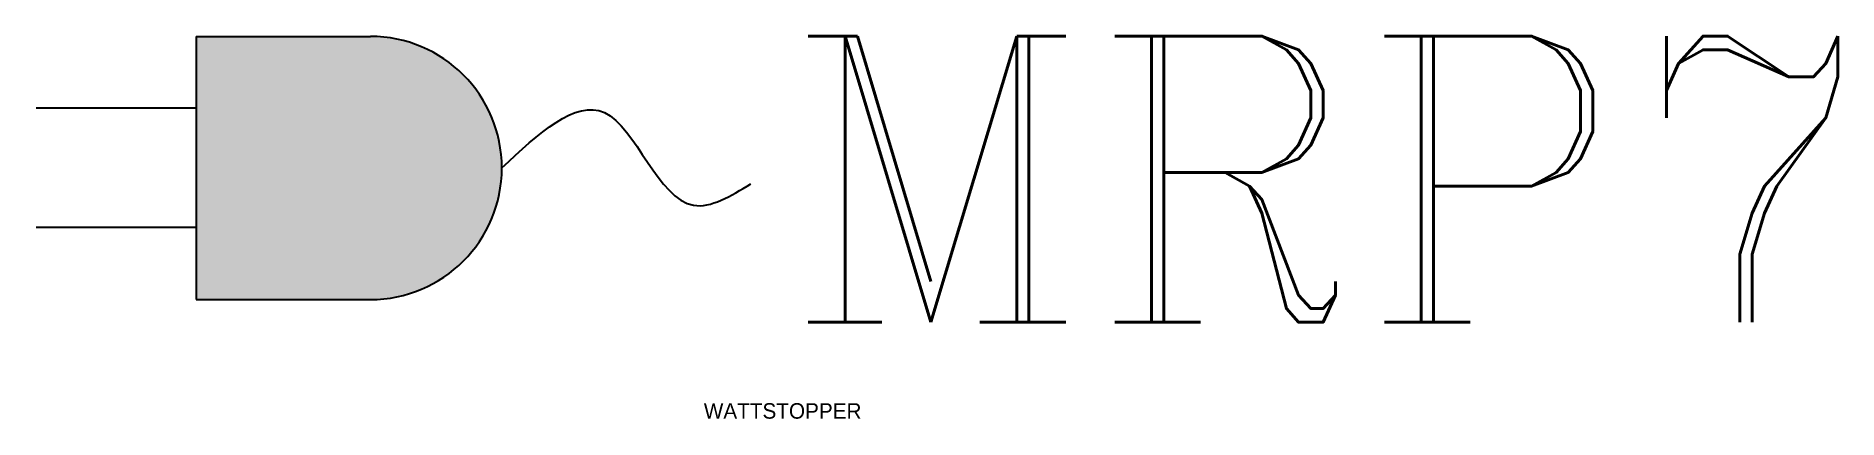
# Model space of a CAD drawing. Header units: inches. Extents: x -3.2 to 20.4, y -0.4 to 4.6.
import ezdxf

# ---------------------------------------------------------------- set-up
doc = ezdxf.new("R2010")
doc.units = ezdxf.units.IN
doc.header["$LTSCALE"] = 48
doc.header["$MEASUREMENT"] = 0

msp = doc.modelspace()

# ---------------------------------------------------------------- hatches: boundary and pattern name
msp.add_hatch(color=256).paths.add_polyline_path([(1.142, 1.17, 1), (1.142, 4.617), (-1.142, 4.617), (-1.142, 1.17)])

# ---------------------------------------------------------------- linework, layer by layer
for p, q in [((-1.142, 4.617), (1.142, 4.617)), ((-1.142, 4.617), (-1.142, 1.17)), ((-1.142, 3.675), (-3.241, 3.675)), ((-1.142, 2.112), (-3.241, 2.112)), ((-1.142, 1.17), (1.142, 1.17))]:
    msp.add_line(p, q)
msp.add_arc((1.142, 2.893), 1.724, 270, 90)
msp.add_spline([(2.865, 2.893), (4.21, 3.62), (5.381, 2.404), (6.13, 2.684)], degree=3)

# ---------------------------------------------------------------- texts
at = {"insert": (6.563, 4.621), "char_height": 3.75, "width": 10.65286, "attachment_point": 1}
msp.add_mtext('{\\Fcomplex|c0;MRP7}', dxfattribs=at)
at = {"flags": 1}
msp.add_attdef('WATTSTOPPER', (5.514, -0.392), 'MRP7', height=0.2031, dxfattribs=at)

doc.saveas('drawing.dxf')
